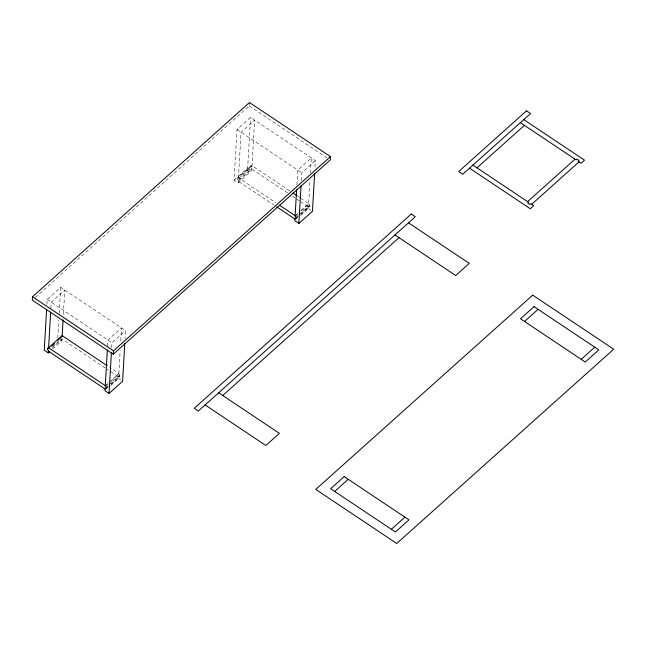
<?xml version="1.0" encoding="UTF-8"?>
<svg xmlns="http://www.w3.org/2000/svg" width="646" height="646" viewBox="0 0 646 646"><rect width="100%" height="100%" fill="white"/><g stroke="black" fill="none" stroke-linecap="round" stroke-linejoin="round"><path stroke-width="0.48" stroke-dasharray="3.23 2.42" d="M46.892 304.46L47.182 299.494L60.74 287.349L125.526 330.607L125.066 338.552M50.889 308.142L51.228 302.199L64.786 290.054L63.3 315.821M57.817 338.011L58.851 320.133M59.246 313.181L60.74 287.349M52.592 349.018L61.871 340.717L62.016 338.181M107.575 345.99L107.914 340.046L121.48 327.91L120.624 342.776M111.677 347.718L111.968 342.751L125.526 330.607M110.708 385.589L118.557 378.564L118.703 376.029L119.712 376.707L109.013 386.292M110.951 381.374L118.799 374.341L120.164 350.705M119.712 376.707L119.817 375.019L118.799 374.341M238.156 182.875L238.301 180.347L237.284 179.669L251.956 166.515L250.947 165.836L250.85 167.532L251.859 168.202L251.714 170.738L238.156 182.875L234.102 180.177L237.025 129.515L250.583 117.378L315.369 160.636L314.917 168.582M237.284 179.669L237.381 177.981L250.947 165.836M35.304 297.467L249.267 105.896L249.413 103.368M234.102 180.177L247.66 168.033L250.583 117.378M248.419 172.086L248.468 171.238L247.458 170.56L247.555 168.872L248.565 169.551L248.613 168.703M251.956 166.515L254.637 120.083L241.071 132.22L238.398 178.659L237.381 177.981M296.91 184.942L297.766 170.068L311.324 157.931L310.468 172.797M301.351 180.719L301.811 172.773L315.369 160.636M305.106 209.934L305.162 209.086L306.172 209.764L306.269 208.077L305.259 207.398L305.308 206.559M300.551 215.619L308.4 208.585L308.546 206.058L309.563 206.728L298.856 216.313M301.512 210.757L308.643 204.362L310.064 179.733M309.563 206.728L309.66 205.04L308.643 204.362M52.738 346.49L58.447 341.379M238.301 180.347L251.859 168.202M51.971 347.968L61.968 339.021L108.649 370.198M105.29 385.638L108.14 383.078M108.859 382.44L118.848 373.493L109.683 367.372M295.133 215.659L297.992 213.107M300.842 210.548L308.691 203.522L301.189 198.516M105.241 386.486L108.092 383.926M295.085 216.507L297.943 213.947M105.855 387.535L108.391 385.242M109.109 384.604L119.817 375.019M295.698 217.557L298.242 215.263M298.953 214.625L309.66 205.04M105.807 388.375L107.947 386.461M110.805 383.902L118.654 376.876L109.481 370.747M295.65 218.405L297.798 216.483M300.648 213.931L308.497 206.898L300.996 201.891M106.154 388.844L108.294 386.93M295.997 218.873L298.145 216.951M249.267 105.896L326.908 157.737M237.025 129.515L301.811 172.773M289.521 190.715L252.005 165.675L238.447 177.811L275.963 202.86M297.854 196.287L300.358 197.959M287.656 192.984L251.811 169.05L238.253 181.187L274.098 205.121M292.662 196.319L295.997 198.548M296.829 199.105L300.164 201.334M247.66 168.033L251.714 170.738M308.4 208.585L310.831 210.208M47.182 299.494L111.968 342.751M60.248 339.635L61.871 340.717M118.557 378.564L120.988 380.187"/><path stroke-width="0.97" d="M32.494 296.78L32.3 300.156L113.284 354.226L330.251 159.974L330.445 156.59L249.461 102.52L32.494 296.78L113.478 350.851L113.284 354.226M46.609 309.426L44.259 350.148L48.305 352.853L49.734 351.577M48.305 352.853L48.45 350.318L47.441 349.647L47.538 347.96L48.547 348.63L50.654 312.107M62.113 336.493L63.074 319.786M107.349 349.954L105.241 386.486L106.251 387.156L106.154 388.844L105.145 388.173L104.999 390.701L109.045 393.406L122.603 381.269L124.783 343.519M109.045 393.406L111.395 352.684M296.619 189.892L295.085 216.507L296.094 217.185L295.997 218.873L294.988 218.195L294.842 220.73L298.888 223.435L312.454 211.29L314.626 173.548M298.888 223.435L301.068 185.685M51.405 346.078L54.264 343.519M57.825 340.329L61.394 337.131M113.478 350.851L330.445 156.59M222.709 395.497L398.994 237.663M476.966 167.847L524.431 125.356M527.58 201.641L575.045 159.15M531.634 204.346L579.091 161.855M334.676 491.445L348.234 479.308M524.52 321.474L538.086 309.329M391.363 529.3L404.929 517.155M581.214 359.321L594.772 347.177M523.769 119.615L584.509 160.168L581.117 163.204L578.081 161.177L578.929 160.418L576.902 159.069L576.054 159.828L520.377 122.651M472.92 165.142L528.598 202.319L527.75 203.078L529.768 204.427L530.616 203.668L533.661 205.703L530.269 208.731L469.529 168.178M408.506 222.813L469.246 263.366L455.688 275.511L394.948 234.958M292.856 192.944L297.023 195.73M279.298 205.089L295.133 215.659M276.601 206.793L294.939 219.042M218.663 392.792L279.403 433.345L265.837 445.49L205.097 404.929M107.179 365.701L62.161 335.645L48.595 347.79L105.29 385.638M48.402 351.166L105.096 389.013M411.236 214.044L194.268 408.296L198.322 411.001L415.289 216.749L411.236 214.044M526.498 110.846L458.7 171.545L462.746 174.25L530.552 113.543L526.498 110.846M532.716 295.149L315.749 489.41L396.733 543.48L613.7 349.22L532.716 295.149M344.189 476.603L330.631 488.739L395.417 531.997L408.975 519.86L344.189 476.603M534.032 306.624L520.474 318.769L585.26 362.026L598.818 349.882L534.032 306.624"/></g></svg>
